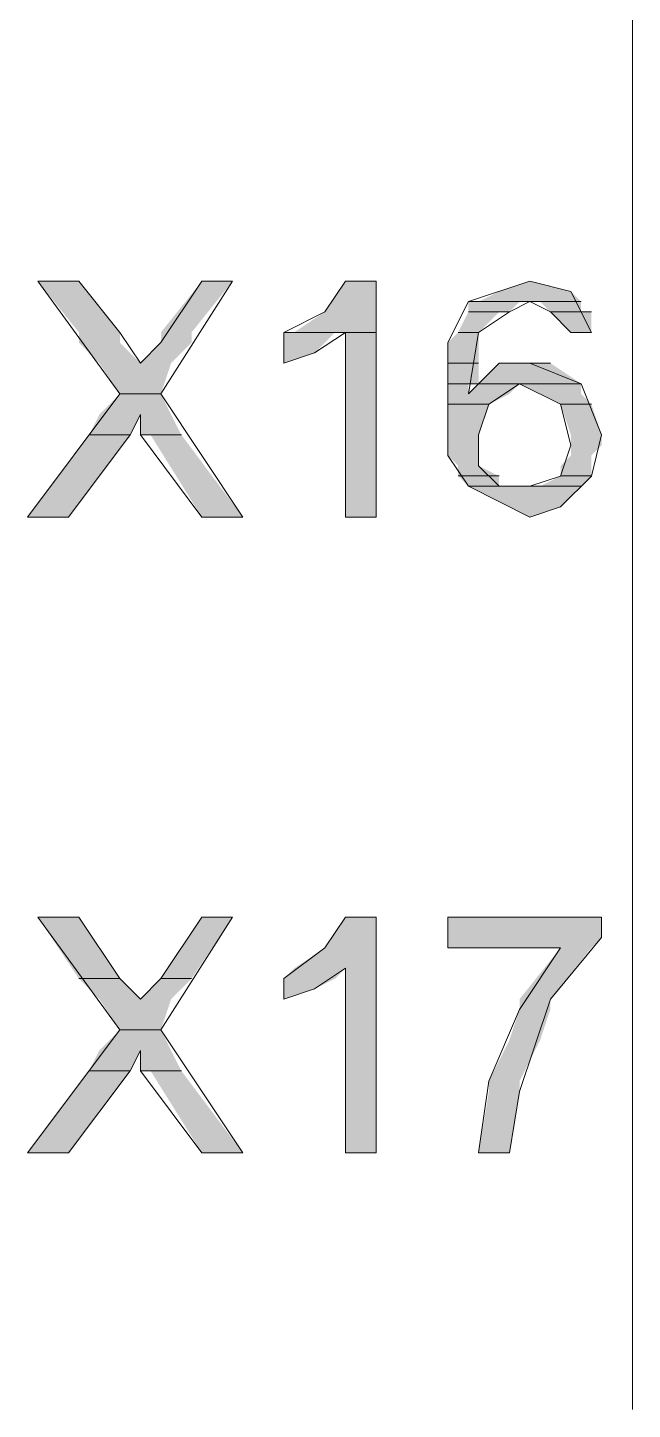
# Model space of a CAD drawing. Header units: millimetres. Extents: x -11 to 1219, y 0 to 1751.
# Drawn here: x 261.29 to 264.63, y 894.06 to 901.69 of the extents above; entities that cross this region are included whole.
import ezdxf

# ---------------------------------------------------------------- set-up
doc = ezdxf.new("R2010")
doc.units = ezdxf.units.MM
doc.header["$LTSCALE"] = 10
doc.layers.add('_MULTI_WIRE', color=9, linetype='CONTINUOUS')
doc.layers.add('PDF_Geometry', color=7, linetype='CONTINUOUS', true_color=0x151d1f)
doc.layers.add('PDF_Solid Fills', color=7, linetype='CONTINUOUS', true_color=0x070809)
doc.layers.get('_MULTI_WIRE').off()

# ---------------------------------------------------------------- blocks, each defined once
blk = doc.blocks.new('DVP-28SWS211R')
at = {"layer": 'PDF_Geometry', "color": 7, "lineweight": 9, "true_color": 0xffffff}
for p, q in [((11.7834, -70.4175), (11.7834, -37.9564)), ((8.4977, -64.1859), (8.7243, -64.1859)), ((8.7243, -64.1859), (8.4977, -64.1859)), ((8.7243, -64.1859), (8.4977, -64.1859)), ((8.4977, -64.1859), (8.9509, -64.8091)), ((8.9509, -64.4692), (8.7243, -64.1859)), ((9.1775, -64.8091), (9.5741, -64.1859)), ((9.4041, -64.1859), (9.1775, -64.5258)), ((9.4041, -64.1859), (9.574, -64.1859)), ((9.574, -64.1859), (9.4041, -64.1859)), ((9.5741, -64.1859), (9.4041, -64.1859)), ((10.1972, -64.1859), (10.0839, -64.3559)), ((10.1972, -64.1859), (10.3672, -64.1859)), ((10.3672, -64.1859), (10.1972, -64.1859)), ((10.3672, -64.1859), (10.1972, -64.1859)), ((10.3672, -65.4889), (10.3672, -64.1859)), ((11.2169, -64.1859), (10.877, -64.2992)), ((11.4436, -64.2426), (11.2169, -64.1859)), ((11.5569, -64.4692), (11.4436, -64.2426)), ((10.877, -64.2992), (10.7637, -64.5258)), ((10.9337, -64.2992), (10.877, -64.2992)), ((10.877, -64.2992), (11.1603, -64.2992)), ((11.1603, -64.2992), (10.9337, -64.2992)), ((10.9337, -64.2992), (11.2169, -64.2992)), ((11.1603, -64.2992), (10.9337, -64.2992)), ((11.1036, -64.3559), (11.2169, -64.2992)), ((11.2169, -64.2992), (11.1603, -64.2992)), ((11.2169, -64.2992), (11.5002, -64.2992)), ((11.5002, -64.2992), (11.2169, -64.2992)), ((11.2169, -64.2992), (11.5002, -64.2992)), ((11.5002, -64.2992), (11.2169, -64.2992)), ((11.2169, -64.2992), (11.3302, -64.3559)), ((10.0839, -64.3559), (9.8573, -64.4692)), ((10.877, -64.3559), (11.047, -64.3559)), ((11.047, -64.3559), (10.877, -64.3559)), ((10.877, -64.3559), (11.1036, -64.3559)), ((11.047, -64.3559), (10.877, -64.3559)), ((10.9337, -64.4692), (11.1036, -64.3559)), ((11.1036, -64.3559), (11.047, -64.3559)), ((11.3302, -64.3559), (11.4436, -64.4692)), ((11.3303, -64.3559), (11.5569, -64.3559)), ((11.5569, -64.3559), (11.3303, -64.3559)), ((11.3303, -64.3559), (11.5569, -64.3559)), ((11.5569, -64.3559), (11.3303, -64.3559)), ((9.0642, -64.6391), (8.9509, -64.4692)), ((9.914, -64.4692), (9.8573, -64.4692)), ((9.8573, -64.4692), (10.1406, -64.4692)), ((9.8573, -64.4692), (9.8573, -64.6391)), ((10.1406, -64.4692), (9.914, -64.4692)), ((9.914, -64.4692), (10.1972, -64.4692)), ((10.1406, -64.4692), (9.914, -64.4692)), ((10.0273, -64.5825), (10.1972, -64.4692)), ((10.1972, -64.4692), (10.1406, -64.4692)), ((10.1972, -64.4692), (10.3672, -64.4692)), ((10.3672, -64.4692), (10.1972, -64.4692)), ((10.1972, -64.4692), (10.3672, -64.4692)), ((10.3672, -64.4692), (10.1972, -64.4692)), ((10.1972, -64.4692), (10.1972, -65.4889)), ((10.8204, -64.4692), (10.9337, -64.4692)), ((10.9337, -64.4692), (10.8204, -64.4692)), ((10.8204, -64.4692), (10.9337, -64.4692)), ((10.9337, -64.4692), (10.8204, -64.4692)), ((10.8204, -64.4692), (10.9337, -64.4692)), ((10.9337, -64.4692), (10.8204, -64.4692)), ((10.8204, -64.4692), (10.9337, -64.4692)), ((10.9337, -64.4692), (10.8204, -64.4692)), ((10.877, -64.8091), (10.9337, -64.4692)), ((11.4436, -64.4692), (11.5002, -64.4692)), ((11.5002, -64.4692), (11.4436, -64.4692)), ((11.4436, -64.4692), (11.5569, -64.4692)), ((11.5002, -64.4692), (11.4436, -64.4692)), ((11.4436, -64.4692), (11.5002, -64.4692)), ((11.5002, -64.4692), (11.4436, -64.4692)), ((11.4436, -64.4692), (11.4436, -64.4692)), ((11.4436, -64.4692), (11.5569, -64.4692)), ((11.5569, -64.4692), (11.5002, -64.4692)), ((9.1775, -64.5258), (9.0642, -64.6391)), ((10.7637, -64.5258), (10.7637, -64.8657)), ((9.8573, -64.6391), (10.0273, -64.5825)), ((10.7637, -64.6391), (10.9337, -64.6391)), ((10.9337, -64.6391), (10.7637, -64.6391)), ((10.7637, -64.6391), (10.9337, -64.6391)), ((10.9337, -64.6391), (10.7637, -64.6391)), ((11.047, -64.6391), (10.877, -64.8091)), ((11.2169, -64.6391), (11.047, -64.6391)), ((11.047, -64.6391), (11.3302, -64.6391)), ((11.2169, -64.6391), (11.047, -64.6391)), ((11.3302, -64.6391), (11.2169, -64.6391)), ((11.5002, -64.7524), (11.2169, -64.6391)), ((10.7637, -64.7524), (10.877, -64.7524)), ((10.877, -64.7524), (10.7637, -64.7524)), ((10.7637, -64.7524), (10.9337, -64.7524)), ((10.877, -64.7524), (10.7637, -64.7524)), ((10.9337, -64.7524), (10.877, -64.7524)), ((10.9337, -64.7524), (11.5002, -64.7524)), ((11.5002, -64.7524), (10.9337, -64.7524)), ((10.9337, -64.7524), (11.5002, -64.7524)), ((11.5002, -64.7524), (10.9337, -64.7524)), ((10.9903, -64.8657), (11.1603, -64.7524)), ((11.1603, -64.7524), (11.3869, -64.8657)), ((11.6135, -65.0357), (11.5002, -64.7524)), ((8.9509, -64.8091), (8.441, -65.4889)), ((8.9509, -64.8091), (9.1775, -64.8091)), ((9.1775, -64.8091), (8.9509, -64.8091)), ((8.9509, -64.8091), (9.1775, -64.8091)), ((9.1775, -64.8091), (8.9509, -64.8091)), ((9.6307, -65.4889), (9.1775, -64.8091)), ((10.7637, -64.8657), (10.9903, -64.8657)), ((10.9903, -64.8657), (10.7637, -64.8657)), ((10.7637, -64.8657), (10.9903, -64.8657)), ((10.9903, -64.8657), (10.7637, -64.8657)), ((10.7637, -64.8657), (10.9903, -64.8657)), ((10.9903, -64.8657), (10.7637, -64.8657)), ((10.7637, -64.8657), (10.9903, -64.8657)), ((10.9903, -64.8657), (10.7637, -64.8657)), ((10.7637, -64.8657), (10.7637, -65.149)), ((10.9337, -65.0357), (10.9903, -64.8657)), ((11.3869, -64.8657), (11.5569, -64.8657)), ((11.5569, -64.8657), (11.3869, -64.8657)), ((11.3869, -64.8657), (11.5569, -64.8657)), ((11.5569, -64.8657), (11.3869, -64.8657)), ((11.3869, -64.8657), (11.5569, -64.8657)), ((11.5569, -64.8657), (11.3869, -64.8657)), ((11.3869, -64.8657), (11.5569, -64.8657)), ((11.5569, -64.8657), (11.3869, -64.8657)), ((11.3869, -64.8657), (11.4435, -65.0923)), ((9.0075, -65.0357), (9.0642, -64.9224)), ((9.0642, -64.9224), (9.0642, -65.0357)), ((8.6676, -65.4889), (9.0075, -65.0357)), ((8.7809, -65.0356), (9.0075, -65.0356)), ((9.0075, -65.0356), (8.7809, -65.0356)), ((8.7809, -65.0356), (9.0075, -65.0356)), ((9.0075, -65.0356), (8.7809, -65.0356)), ((9.0642, -65.0356), (9.2908, -65.0356)), ((9.2908, -65.0356), (9.0642, -65.0356)), ((9.0642, -65.0356), (9.2908, -65.0356)), ((9.2908, -65.0356), (9.0642, -65.0356)), ((9.0642, -65.0357), (9.4041, -65.4889)), ((10.9337, -65.2056), (10.9337, -65.0357)), ((11.4435, -65.0923), (11.3869, -65.2623)), ((11.5569, -65.2623), (11.6135, -65.0357)), ((10.7637, -65.149), (10.877, -65.3189)), ((11.047, -65.3189), (10.9337, -65.2056)), ((10.8204, -65.2622), (11.047, -65.2622)), ((11.047, -65.2622), (10.8204, -65.2622)), ((10.8204, -65.2622), (11.047, -65.2622)), ((11.047, -65.2622), (10.8204, -65.2622)), ((10.877, -65.3189), (11.2169, -65.4889)), ((10.877, -65.319), (11.1603, -65.319)), ((11.1603, -65.319), (10.877, -65.319)), ((10.877, -65.319), (11.1603, -65.319)), ((11.1603, -65.319), (10.877, -65.319)), ((10.877, -65.319), (11.2169, -65.319)), ((11.2169, -65.319), (10.877, -65.319)), ((10.877, -65.319), (11.2169, -65.319)), ((11.2169, -65.319), (10.877, -65.319)), ((11.2169, -65.3189), (11.047, -65.3189)), ((11.3869, -65.2623), (11.2169, -65.3189)), ((11.2169, -65.319), (11.5002, -65.319)), ((11.5002, -65.319), (11.2169, -65.319)), ((11.2169, -65.319), (11.5002, -65.319)), ((11.5002, -65.319), (11.2169, -65.319)), ((11.2736, -65.319), (11.217, -65.319)), ((11.217, -65.319), (11.5002, -65.319)), ((11.5002, -65.319), (11.2736, -65.319)), ((11.2736, -65.319), (11.5002, -65.319)), ((11.5002, -65.319), (11.2736, -65.319)), ((11.3869, -65.2622), (11.5569, -65.2622)), ((11.5569, -65.2622), (11.3869, -65.2622)), ((11.3869, -65.2622), (11.5569, -65.2622)), ((11.5569, -65.2622), (11.3869, -65.2622)), ((11.3869, -65.4322), (11.5569, -65.2623)), ((11.2169, -65.4889), (11.3869, -65.4322)), ((8.441, -65.4889), (8.6676, -65.4889)), ((8.6676, -65.4889), (8.441, -65.4889)), ((8.441, -65.4889), (8.6676, -65.4889)), ((9.4041, -65.4889), (9.6307, -65.4889)), ((9.6307, -65.4889), (9.4041, -65.4889)), ((9.4041, -65.4889), (9.6307, -65.4889)), ((10.1972, -65.4889), (10.3672, -65.4889)), ((10.3672, -65.4889), (10.1972, -65.4889)), ((10.1972, -65.4889), (10.3672, -65.4889)), ((8.4977, -67.6983), (8.7243, -67.6983)), ((8.7243, -67.6983), (8.4977, -67.6983)), ((8.7243, -67.6983), (8.4977, -67.6983)), ((8.4977, -67.6983), (8.9509, -68.3214)), ((8.9509, -68.0382), (8.7243, -67.6983)), ((9.1775, -68.3214), (9.5741, -67.6983)), ((9.4041, -67.6983), (9.1775, -68.0382)), ((9.4041, -67.6983), (9.574, -67.6983)), ((9.574, -67.6983), (9.4041, -67.6983)), ((9.5741, -67.6983), (9.4041, -67.6983)), ((10.1972, -67.6983), (10.0839, -67.8682)), ((10.1972, -67.6983), (10.3672, -67.6983)), ((10.3672, -67.6983), (10.1972, -67.6983)), ((10.3672, -67.6983), (10.1972, -67.6983)), ((10.3672, -69.0012), (10.3672, -67.6983)), ((10.7637, -67.6983), (11.6135, -67.6983)), ((11.6135, -67.6983), (10.7637, -67.6983)), ((10.7637, -67.8683), (10.7637, -67.6983)), ((10.7637, -67.6983), (11.6135, -67.6983)), ((11.6135, -67.6983), (11.6135, -67.8116)), ((11.6135, -67.8116), (11.3303, -68.1515)), ((10.0839, -67.8682), (9.8573, -68.0382)), ((10.7637, -67.8682), (11.3869, -67.8682)), ((11.3869, -67.8682), (10.7637, -67.8682)), ((11.3869, -67.8683), (10.7637, -67.8683)), ((11.3869, -67.8682), (11.1603, -68.2081)), ((10.0273, -68.0948), (10.1972, -67.9815)), ((10.1972, -67.9815), (10.1972, -69.0012)), ((8.7243, -68.0382), (8.9509, -68.0382)), ((8.9509, -68.0382), (8.7243, -68.0382)), ((8.7243, -68.0382), (8.9509, -68.0382)), ((8.9509, -68.0382), (8.7243, -68.0382)), ((9.0642, -68.1515), (8.9509, -68.0382)), ((9.1775, -68.0382), (9.0642, -68.1515)), ((9.1775, -68.0382), (9.3474, -68.0382)), ((9.3474, -68.0382), (9.1775, -68.0382)), ((9.1775, -68.0382), (9.3474, -68.0382)), ((9.3474, -68.0382), (9.1775, -68.0382)), ((9.8573, -68.0382), (9.8573, -68.1515)), ((9.8573, -68.1515), (10.0273, -68.0948)), ((11.3303, -68.1515), (11.1603, -68.6614)), ((11.1603, -68.2081), (10.9903, -68.6047)), ((8.9509, -68.3214), (8.441, -69.0012)), ((8.9509, -68.3215), (9.1775, -68.3215)), ((9.1775, -68.3215), (8.9509, -68.3215)), ((8.9509, -68.3215), (9.1775, -68.3215)), ((9.1775, -68.3215), (8.9509, -68.3215)), ((9.6307, -69.0012), (9.1775, -68.3214)), ((9.0075, -68.548), (9.0642, -68.4347)), ((9.0642, -68.4347), (9.0642, -68.548)), ((8.6676, -69.0012), (9.0075, -68.548)), ((8.7809, -68.5481), (9.0075, -68.5481)), ((9.0075, -68.5481), (8.7809, -68.5481)), ((8.7809, -68.5481), (9.0075, -68.5481)), ((9.0075, -68.5481), (8.7809, -68.5481)), ((9.0642, -68.548), (9.4041, -69.0012)), ((9.0642, -68.5481), (9.2908, -68.5481)), ((9.2908, -68.5481), (9.0642, -68.5481)), ((9.0642, -68.5481), (9.2908, -68.5481)), ((9.2908, -68.5481), (9.0642, -68.5481)), ((10.9903, -68.6047), (10.9337, -69.0012)), ((11.1036, -69.0012), (11.1603, -68.6613)), ((8.441, -69.0012), (8.6676, -69.0012)), ((8.6676, -69.0012), (8.441, -69.0012)), ((8.441, -69.0012), (8.6676, -69.0012)), ((9.4041, -69.0012), (9.6307, -69.0012)), ((9.6307, -69.0012), (9.4041, -69.0012)), ((9.4041, -69.0012), (9.6307, -69.0012)), ((10.1972, -69.0012), (10.3672, -69.0012)), ((10.3672, -69.0012), (10.1972, -69.0012)), ((10.1972, -69.0012), (10.3672, -69.0012)), ((10.9337, -69.0012), (11.1036, -69.0012)), ((11.1036, -69.0012), (10.9337, -69.0012)), ((10.9337, -69.0012), (11.1036, -69.0012))]:
    blk.add_line(p, q, dxfattribs=at)
at = {"layer": 'PDF_Solid Fills', "color": 7, "lineweight": 9, "true_color": 0xffffff, "transparency": 33554559}
for points in [[(8.4977, -64.1859), (8.7243, -64.4692), (8.9509, -64.4692)], [(8.4977, -64.1859), (8.7243, -64.1859), (8.9509, -64.4692)], [(9.4041, -64.1859), (9.1775, -64.4692), (9.3474, -64.4692)], [(9.4041, -64.1859), (9.574, -64.1859), (9.3474, -64.4692)], [(10.1972, -64.1859), (10.0839, -64.3559), (10.3672, -64.3559)], [(10.1972, -64.1859), (10.3672, -64.1859), (10.3672, -64.3559)], [(11.047, -64.2426), (10.9337, -64.2992), (11.5002, -64.2992)], [(11.2169, -64.1859), (11.047, -64.2426), (11.4435, -64.2426)], [(11.047, -64.2426), (11.4435, -64.2426), (11.5002, -64.2992)], [(10.877, -64.2992), (10.877, -64.3559), (11.1036, -64.3559)], [(10.877, -64.2992), (11.1603, -64.2992), (11.1036, -64.3559)], [(11.2736, -64.2992), (11.3303, -64.3559), (11.5002, -64.3559)], [(11.2736, -64.2992), (11.5002, -64.2992), (11.5002, -64.3559)], [(10.0839, -64.3559), (9.914, -64.4692), (10.3672, -64.4692)], [(10.0839, -64.3559), (10.3672, -64.3559), (10.3672, -64.4692)], [(10.877, -64.3559), (10.8204, -64.4692), (10.9337, -64.4692)], [(10.877, -64.3559), (11.047, -64.3559), (10.9337, -64.4692)], [(11.3303, -64.3559), (11.4436, -64.4692), (11.5569, -64.4692)], [(11.3303, -64.3559), (11.5569, -64.3559), (11.5569, -64.4692)], [(8.7243, -64.4692), (8.7243, -64.5258), (8.9509, -64.5258)], [(8.7243, -64.4692), (8.9509, -64.4692), (8.9509, -64.5258)], [(9.1775, -64.4692), (9.1775, -64.5258), (9.3474, -64.5258)], [(9.1775, -64.4692), (9.3474, -64.4692), (9.3474, -64.5258)], [(9.8573, -64.4692), (9.8573, -64.5825), (10.0273, -64.5825)], [(9.8573, -64.4692), (10.1406, -64.4692), (10.0273, -64.5825)], [(10.1972, -64.4692), (10.1972, -64.5825), (10.3672, -64.5825)], [(10.1972, -64.4692), (10.3672, -64.4692), (10.3672, -64.5825)], [(10.8204, -64.4692), (10.7637, -64.5258), (10.9337, -64.5258)], [(10.8204, -64.4692), (10.9337, -64.4692), (10.9337, -64.5258)], [(8.7243, -64.5258), (8.8376, -64.6391), (9.0642, -64.6391)], [(8.7243, -64.5258), (8.9509, -64.5258), (9.0642, -64.6391)], [(9.1775, -64.5258), (9.0642, -64.6391), (9.2341, -64.6391)], [(9.1775, -64.5258), (9.3474, -64.5258), (9.2341, -64.6391)], [(10.7637, -64.5258), (10.7637, -64.6391), (10.9337, -64.6391)], [(10.7637, -64.5258), (10.9337, -64.5258), (10.9337, -64.6391)], [(8.8376, -64.6391), (8.9509, -64.8091), (9.1775, -64.8091)], [(8.8376, -64.6391), (9.2341, -64.6391), (9.1775, -64.8091)], [(9.8573, -64.5825), (10.0273, -64.5825), (9.8573, -64.6391)], [(10.1972, -64.5825), (10.1972, -64.6391), (10.3672, -64.6391)], [(10.1972, -64.5825), (10.3672, -64.5825), (10.3672, -64.6391)], [(10.1972, -64.6391), (10.1972, -65.4889), (10.3672, -65.4889)], [(10.1972, -64.6391), (10.3672, -64.6391), (10.3672, -65.4889)], [(10.7637, -64.6391), (10.7637, -64.7524), (10.9337, -64.7524)], [(10.7637, -64.6391), (10.9337, -64.6391), (10.9337, -64.7524)], [(11.047, -64.6391), (10.9337, -64.7524), (11.5002, -64.7524)], [(11.047, -64.6391), (11.3302, -64.6391), (11.5002, -64.7524)], [(10.7637, -64.7524), (10.7637, -64.8091), (10.877, -64.8091)], [(10.7637, -64.7524), (10.877, -64.7524), (10.877, -64.8091)], [(10.9337, -64.7524), (10.877, -64.8091), (11.1036, -64.8091)], [(10.9337, -64.7524), (11.1603, -64.7524), (11.1036, -64.8091)], [(11.1603, -64.7524), (11.2736, -64.8091), (11.5002, -64.8091)], [(11.1603, -64.7524), (11.5002, -64.7524), (11.5002, -64.8091)], [(8.9509, -64.8091), (8.8376, -64.9224), (9.2341, -64.9224)], [(8.9509, -64.8091), (9.1775, -64.8091), (9.2341, -64.9224)], [(10.7637, -64.8091), (10.7637, -64.8657), (10.9903, -64.8657)], [(10.7637, -64.8091), (11.1036, -64.8091), (10.9903, -64.8657)], [(10.7637, -64.8657), (10.7637, -65.0357), (10.9337, -65.0357)], [(10.7637, -64.8657), (10.9903, -64.8657), (10.9337, -65.0357)], [(11.2736, -64.8091), (11.3869, -64.8657), (11.5569, -64.8657)], [(11.2736, -64.8091), (11.5002, -64.8091), (11.5569, -64.8657)], [(11.3869, -64.8657), (11.4436, -65.0357), (11.6135, -65.0357)], [(11.3869, -64.8657), (11.5569, -64.8657), (11.6135, -65.0357)], [(8.8376, -64.9224), (8.7809, -65.0357), (9.0075, -65.0357)], [(8.8376, -64.9224), (9.0642, -64.9224), (9.0075, -65.0357)], [(9.0642, -64.9224), (9.0642, -65.0357), (9.2908, -65.0357)], [(9.0642, -64.9224), (9.2341, -64.9224), (9.2908, -65.0357)], [(8.7809, -65.0356), (8.441, -65.4889), (8.6676, -65.4889)], [(8.7809, -65.0356), (9.0075, -65.0356), (8.6676, -65.4889)], [(9.1208, -65.0356), (9.4041, -65.4889), (9.6307, -65.4889)], [(9.1208, -65.0356), (9.2908, -65.0356), (9.6307, -65.4889)], [(10.7637, -65.0356), (10.7637, -65.0923), (10.9337, -65.0923)], [(10.7637, -65.0356), (10.9337, -65.0356), (10.9337, -65.0923)], [(10.7637, -65.0923), (10.7637, -65.1489), (10.9337, -65.1489)], [(10.7637, -65.0923), (10.9337, -65.0923), (10.9337, -65.1489)], [(11.4436, -65.0356), (11.4436, -65.0923), (11.6135, -65.0923)], [(11.4436, -65.0356), (11.6135, -65.0356), (11.6135, -65.0923)], [(11.4436, -65.0923), (11.4436, -65.1489), (11.5569, -65.1489)], [(11.4436, -65.0923), (11.6135, -65.0923), (11.5569, -65.1489)], [(10.7637, -65.1489), (10.8204, -65.2056), (10.9337, -65.2056)], [(10.7637, -65.1489), (10.9337, -65.1489), (10.9337, -65.2056)], [(11.4436, -65.1489), (11.3869, -65.2056), (11.5569, -65.2056)], [(11.4436, -65.1489), (11.5569, -65.1489), (11.5569, -65.2056)], [(10.8204, -65.2057), (10.8204, -65.2623), (11.047, -65.2623)], [(10.8204, -65.2057), (10.9337, -65.2057), (11.047, -65.2623)], [(11.3869, -65.2057), (11.3869, -65.2623), (11.5569, -65.2623)], [(11.3869, -65.2057), (11.5569, -65.2057), (11.5569, -65.2623)], [(10.8204, -65.2622), (10.877, -65.3189), (11.047, -65.3189)], [(10.8204, -65.2622), (11.047, -65.2622), (11.047, -65.3189)], [(10.877, -65.319), (11.1036, -65.4323), (11.3869, -65.4323)], [(10.877, -65.319), (11.5002, -65.319), (11.3869, -65.4323)], [(11.3869, -65.2622), (11.2736, -65.3189), (11.5002, -65.3189)], [(11.3869, -65.2622), (11.5569, -65.2622), (11.5002, -65.3189)], [(11.1036, -65.4322), (11.3869, -65.4322), (11.2169, -65.4889)], [(8.4977, -67.6983), (8.7243, -68.0382), (8.9509, -68.0382)], [(8.4977, -67.6983), (8.7243, -67.6983), (8.9509, -68.0382)], [(9.4041, -67.6983), (9.1775, -68.0382), (9.3474, -68.0382)], [(9.4041, -67.6983), (9.574, -67.6983), (9.3474, -68.0382)], [(10.1972, -67.6983), (10.0839, -67.8682), (10.3672, -67.8682)], [(10.1972, -67.6983), (10.3672, -67.6983), (10.3672, -67.8682)], [(10.7637, -67.6983), (10.7637, -67.8116), (11.6135, -67.8116)], [(10.7637, -67.6983), (11.6135, -67.6983), (11.6135, -67.8116)], [(10.7637, -67.8116), (10.7637, -67.8682), (11.5568, -67.8682)], [(10.7637, -67.8116), (11.6135, -67.8116), (11.5568, -67.8682)], [(10.0839, -67.8682), (9.914, -67.9815), (10.3672, -67.9815)], [(10.0839, -67.8682), (10.3672, -67.8682), (10.3672, -67.9815)], [(11.3869, -67.8682), (11.1603, -68.1515), (11.3303, -68.1515)], [(11.3869, -67.8682), (11.5569, -67.8682), (11.3303, -68.1515)], [(9.914, -67.9815), (9.8573, -68.0382), (10.1406, -68.0382)], [(9.914, -67.9815), (10.1972, -67.9815), (10.1406, -68.0382)], [(10.1972, -67.9815), (10.1972, -68.0382), (10.3672, -68.0382)], [(10.1972, -67.9815), (10.3672, -67.9815), (10.3672, -68.0382)], [(8.7243, -68.0382), (8.8376, -68.1515), (9.0642, -68.1515)], [(8.7243, -68.0382), (8.9509, -68.0382), (9.0642, -68.1515)], [(9.1775, -68.0382), (9.0642, -68.1515), (9.2341, -68.1515)], [(9.1775, -68.0382), (9.3474, -68.0382), (9.2341, -68.1515)], [(9.8573, -68.0382), (9.8573, -68.0949), (10.0273, -68.0949)], [(9.8573, -68.0382), (10.1406, -68.0382), (10.0273, -68.0949)], [(10.1972, -68.0382), (10.1972, -68.0949), (10.3672, -68.0949)], [(10.1972, -68.0382), (10.3672, -68.0382), (10.3672, -68.0949)], [(8.8376, -68.1515), (8.9509, -68.3215), (9.1775, -68.3215)], [(8.8376, -68.1515), (9.2341, -68.1515), (9.1775, -68.3215)], [(9.8573, -68.0948), (10.0273, -68.0948), (9.8573, -68.1515)], [(10.1972, -68.0948), (10.1972, -68.1515), (10.3672, -68.1515)], [(10.1972, -68.0948), (10.3672, -68.0948), (10.3672, -68.1515)], [(10.1972, -68.1515), (10.1972, -69.0013), (10.3672, -69.0013)], [(10.1972, -68.1515), (10.3672, -68.1515), (10.3672, -69.0013)], [(11.1603, -68.1515), (11.1603, -68.2082), (11.3302, -68.2082)], [(11.1603, -68.1515), (11.3302, -68.1515), (11.3302, -68.2082)], [(11.1603, -68.2081), (11.1036, -68.3781), (11.2736, -68.3781)], [(11.1603, -68.2081), (11.3302, -68.2081), (11.2736, -68.3781)], [(8.9509, -68.3215), (8.8376, -68.4348), (9.2341, -68.4348)], [(8.9509, -68.3215), (9.1775, -68.3215), (9.2341, -68.4348)], [(11.1036, -68.3781), (10.9903, -68.6047), (11.1603, -68.6047)], [(11.1036, -68.3781), (11.2736, -68.3781), (11.1603, -68.6047)], [(8.8376, -68.4348), (8.7809, -68.5481), (9.0075, -68.5481)], [(8.8376, -68.4348), (9.0642, -68.4348), (9.0075, -68.5481)], [(9.0642, -68.4348), (9.0642, -68.5481), (9.2908, -68.5481)], [(9.0642, -68.4348), (9.2341, -68.4348), (9.2908, -68.5481)], [(8.7809, -68.5481), (8.441, -69.0013), (8.6676, -69.0013)], [(8.7809, -68.5481), (9.0075, -68.5481), (8.6676, -69.0013)], [(9.1208, -68.5481), (9.4041, -69.0013), (9.6307, -69.0013)], [(9.1208, -68.5481), (9.2908, -68.5481), (9.6307, -69.0013)], [(10.9903, -68.6047), (10.9903, -68.6614), (11.1603, -68.6614)], [(10.9903, -68.6047), (11.1603, -68.6047), (11.1603, -68.6614)], [(10.9903, -68.6614), (10.9337, -69.0013), (11.1036, -69.0013)], [(10.9903, -68.6614), (11.1603, -68.6614), (11.1036, -69.0013)]]:
    blk.add_solid(points, dxfattribs=at)

msp = doc.modelspace()

# ---------------------------------------------------------------- block references
at = {"layer": '_MULTI_WIRE'}
msp.add_blockref('DVP-28SWS211R', (252.8495, 964.4776), dxfattribs=at)

doc.saveas('drawing.dxf')
